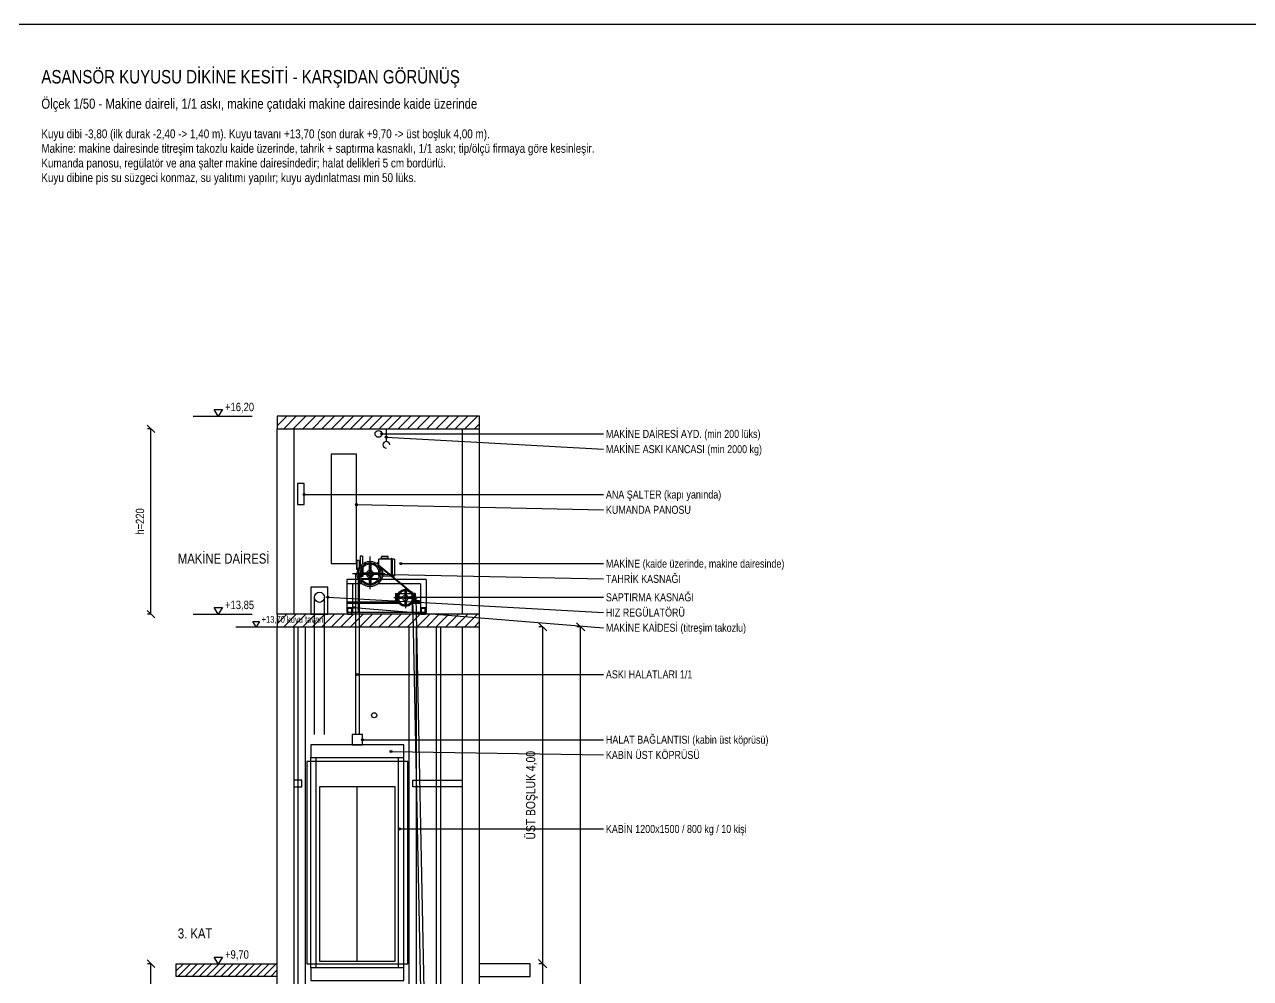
# Model space of a CAD drawing. Header units: centimetres. Extents: x 0 to 14595, y -30 to 2970.
# Drawn here: x 10975 to 12430, y 1838 to 2970 of the extents above; entities that cross this region are included whole.
import ezdxf
from ezdxf.enums import TextEntityAlignment as Align

# ---------------------------------------------------------------- set-up
doc = ezdxf.new("R2010")
doc.units = ezdxf.units.CM
for name, color, linetype in [('ASN-BASLIK', 5, 'CONTINUOUS'), ('ASN-CERCEVE', 7, 'CONTINUOUS'), ('ASN-DUVAR', 7, 'CONTINUOUS'), ('ASN-ELEKTRIK', 3, 'CONTINUOUS'), ('ASN-HALAT', 6, 'CONTINUOUS'), ('ASN-KABIN', 5, 'CONTINUOUS'), ('ASN-KAPI', 3, 'CONTINUOUS'), ('ASN-KOT', 2, 'CONTINUOUS'), ('ASN-MOTOR', 6, 'CONTINUOUS'), ('ASN-OLCU', 3, 'CONTINUOUS'), ('ASN-RAY', 1, 'CONTINUOUS'), ('ASN-TARAMA', 8, 'CONTINUOUS'), ('ASN-YAZI', 4, 'CONTINUOUS')]:
    doc.layers.add(name, color=color, linetype=linetype)
doc.styles.get("Standard").update_dxf_attribs({"font": 'arial.ttf', "width": 0.8})

msp = doc.modelspace()

# ---------------------------------------------------------------- linework, layer by layer
at = {"layer": 'ASN-CERCEVE'}
for points in [[(0, 0), (14595, 0), (14595, 2970), (0, 2970)], [(100, 0), (14570, 0), (14570, 2970), (100, 2970)]]:
    msp.add_lwpolyline(points, close=True, dxfattribs=at)
at = {"layer": 'ASN-DUVAR'}
for p, q in [((11275, 2270), (11275, 2490)), ((11295, 2270), (11295, 2490)), ((11495, 2270), (11495, 2490)), ((11515, 2270), (11515, 2490)), ((11275, 505), (11275, 2255)), ((11295, 505), (11295, 2255)), ((11495, 505), (11495, 2255)), ((11515, 505), (11515, 2255))]:
    msp.add_line(p, q, dxfattribs=at)
for points in [[(11275, 2490), (11515, 2490), (11515, 2505), (11275, 2505)], [(11275, 2255), (11515, 2255), (11515, 2270), (11275, 2270)]]:
    msp.add_lwpolyline(points, close=True, dxfattribs=at)
for points in [[(11275, 1840), (11155, 1840), (11155, 1855), (11275, 1855)], [(11515, 1840), (11575, 1840), (11575, 1855), (11515, 1855)]]:
    msp.add_lwpolyline(points, dxfattribs=at)
at = {"layer": 'ASN-ELEKTRIK'}
for points in [[(11339, 2330), (11369, 2330), (11369, 2460), (11339, 2460)], [(11299, 2400), (11307, 2400), (11307, 2425), (11299, 2425)]]:
    msp.add_lwpolyline(points, close=True, dxfattribs=at)
at = {"layer": 'ASN-HALAT'}
for p, q in [((11368, 2318), (11368, 2127)), ((11372, 2318), (11372, 2127)), ((11319, 2127), (11319, 2290)), ((11331, 2127), (11331, 2290)), ((11435.5, 2290), (11464.5, 840)), ((11439.5, 2290), (11468.5, 840))]:
    msp.add_line(p, q, dxfattribs=at)
msp.add_lwpolyline([(11364, 2115), (11376, 2115), (11376, 2127), (11364, 2127)], close=True, dxfattribs=at)
at = {"layer": 'ASN-KABIN'}
for p, q in [((11315, 1850), (11315, 2100)), ((11321, 1850), (11321, 2100)), ((11419, 1850), (11419, 2100)), ((11425, 1850), (11425, 2100))]:
    msp.add_line(p, q, dxfattribs=at)
for points in [[(11315, 2100), (11425, 2100), (11425, 2115), (11315, 2115)], [(11310, 1855), (11430, 1855), (11430, 2095), (11310, 2095)], [(11315, 1835), (11425, 1835), (11425, 1850), (11315, 1850)]]:
    msp.add_lwpolyline(points, close=True, dxfattribs=at)
at = {"layer": 'ASN-KAPI'}
msp.add_line((11370, 1858), (11370, 2065), dxfattribs=at)
msp.add_lwpolyline([(11325, 1858), (11415, 1858), (11415, 2065), (11325, 2065)], close=True, dxfattribs=at)
at = {"layer": 'ASN-KOT'}
for p, q in [((11175, 2505), (11245, 2505)), ((11175, 2270), (11245, 2270)), ((11226, 2255), (11282, 2255)), ((11175, 1855), (11245, 1855))]:
    msp.add_line(p, q, dxfattribs=at)
for points in [[(11205, 2505), (11200, 2513), (11210, 2513)], [(11205, 2270), (11200, 2278), (11210, 2278)], [(11250, 2255), (11246, 2261.4), (11254, 2261.4)], [(11205, 1855), (11200, 1863), (11210, 1863)]]:
    msp.add_lwpolyline(points, close=True, dxfattribs=at)
at = {"layer": 'ASN-MOTOR'}
for p, q in [((11404.4, 2490), (11404.4, 2475)), ((11372.1, 2333.6), (11369.1, 2333.6)), ((11369.1, 2333.6), (11369.1, 2323.2)), ((11369.5, 2333.6), (11369.5, 2323.2)), ((11372.1, 2333.6), (11372.1, 2325.2)), ((11376.2, 2338.7), (11373.5, 2338.7)), ((11373.5, 2338.7), (11373.5, 2327.3)), ((11376.2, 2338.7), (11376.2, 2329.8)), ((11384.2, 2329.3), (11384.2, 2320)), ((11385, 2338.4), (11385, 2299.8)), ((11385.9, 2329.3), (11385.9, 2320)), ((11395.1, 2332), (11393.3, 2330.2)), ((11410.1, 2335.3), (11395.1, 2335.3)), ((11395.1, 2335.3), (11395.1, 2328.8)), ((11395.2, 2328.7), (11433.5, 2297)), ((11406.4, 2338.5), (11398.8, 2338.5)), ((11398.8, 2336), (11398.8, 2338.5)), ((11406.4, 2336), (11398.8, 2336)), ((11400.9, 2335.3), (11400.9, 2336)), ((11404.3, 2335.3), (11404.3, 2336)), ((11406.4, 2336), (11406.4, 2338.5)), ((11410.1, 2336.1), (11410.1, 2314.4)), ((11411, 2336.1), (11410.1, 2336.1)), ((11411, 2336.1), (11411, 2314.4)), ((11411.8, 2335.3), (11411, 2335.3)), ((11411.8, 2315.2), (11411.8, 2335.3)), ((11414.3, 2335.3), (11411.8, 2335.3)), ((11414.3, 2335.3), (11414.3, 2315.2)), ((11402.9, 2317.7), (11364.1, 2317.7)), ((11371.1, 2323.2), (11369.1, 2323.2)), ((11382.8, 2318.6), (11373.5, 2318.6)), ((11382.8, 2316.9), (11373.5, 2316.9)), ((11375, 2323.5), (11375, 2314.8)), ((11376.7, 2314.8), (11375, 2314.8)), ((11376.7, 2325.8), (11376.7, 2314.8)), ((11384.2, 2315.5), (11384.2, 2306.2)), ((11385.9, 2315.5), (11385.9, 2306.2)), ((11396.6, 2318.6), (11387.3, 2318.6)), ((11396.6, 2316.9), (11387.3, 2316.9)), ((11395.1, 2323.5), (11395.1, 2315.2)), ((11396.4, 2315.2), (11395.1, 2315.2)), ((11397.6, 2325.8), (11430.3, 2298.8)), ((11410.1, 2315.2), (11399.8, 2315.2)), ((11411, 2314.4), (11410.1, 2314.4)), ((11414.3, 2315.2), (11411, 2315.2)), ((11371.7, 2311), (11357.4, 2311)), ((11357.4, 2311), (11357.4, 2272.1)), ((11375.7, 2306), (11357.4, 2306)), ((11364.1, 2306), (11364.1, 2272.1)), ((11370.8, 2311), (11370.8, 2272.1)), ((11384.2, 2311.9), (11375, 2311.9)), ((11384.2, 2311), (11375.6, 2311)), ((11395, 2311.9), (11385.9, 2311.9)), ((11394.5, 2311), (11385.9, 2311)), ((11444.8, 2306), (11394.3, 2306)), ((11451.5, 2311), (11398.4, 2311)), ((11427.1, 2302.4), (11427.1, 2277)), ((11444.8, 2306), (11444.8, 2272.1)), ((11451.5, 2311), (11451.5, 2272.1)), ((11410.3, 2285.9), (11415.3, 2285.9)), ((11410.3, 2285.9), (11410.3, 2284.2)), ((11410.3, 2285.1), (11416.2, 2285.1)), ((11442, 2289.3), (11413.2, 2289.3)), ((11415.3, 2294.7), (11419.6, 2294.7)), ((11415.3, 2294.7), (11415.3, 2285.9)), ((11416.2, 2294.7), (11416.2, 2284.2)), ((11423.8, 2290.1), (11418.7, 2290.1)), ((11423.8, 2288.4), (11418.7, 2288.4)), ((11420.7, 2294.7), (11426.2, 2294.7)), ((11426.2, 2297.6), (11426.2, 2292.5)), ((11426.2, 2294.7), (11433.4, 2294.7)), ((11426.2, 2286), (11426.2, 2280.9)), ((11427.9, 2297.6), (11427.9, 2292.5)), ((11427.9, 2286), (11427.9, 2280.9)), ((11435.4, 2290.1), (11430.3, 2290.1)), ((11435.4, 2288.4), (11430.3, 2288.4)), ((11435.2, 2284.4), (11435.2, 2272)), ((11438.8, 2294.7), (11435.5, 2294.7)), ((11437.9, 2294.7), (11437.9, 2284.2)), ((11443.8, 2285.1), (11437.9, 2285.1)), ((11438.8, 2294.7), (11438.8, 2285.9)), ((11443.8, 2285.9), (11438.8, 2285.9)), ((11443.8, 2285.9), (11443.8, 2284.2)), ((11417.7, 2284.2), (11357.4, 2284.2)), ((11419, 2282.6), (11357.4, 2282.6)), ((11364.1, 2277.5), (11357.4, 2277.5)), ((11451.5, 2272.1), (11357.4, 2272.1)), ((11445.5, 2282.6), (11434.5, 2282.6)), ((11445.5, 2284.2), (11435.8, 2284.2)), ((11451.5, 2277.5), (11444.8, 2277.5))]:
    msp.add_line(p, q, dxfattribs=at)
for points in [[(11384.2, 2329.3), (11381.9, 2328.9), (11379.7, 2328), (11377.7, 2326.7), (11376, 2325.1), (11374.7, 2323.1), (11373.9, 2320.9), (11373.5, 2318.6)], [(11396.6, 2318.6), (11396.2, 2320.9), (11395.3, 2323.1), (11394, 2325.1), (11392.4, 2326.7), (11390.4, 2328), (11388.2, 2328.9), (11385.9, 2329.3)], [(11373.5, 2316.9), (11373.9, 2314.6), (11374.7, 2312.4), (11376, 2310.4), (11377.7, 2308.7), (11379.7, 2307.4), (11381.9, 2306.6), (11384.2, 2306.2)], [(11384.2, 2321.7), (11383.3, 2321.4), (11382.5, 2320.9), (11381.8, 2320.3), (11381.3, 2319.5), (11381, 2318.6)], [(11381, 2316.9), (11381.3, 2316), (11381.8, 2315.2), (11382.5, 2314.5), (11383.3, 2314), (11384.2, 2313.7)], [(11389, 2318.6), (11388.7, 2319.5), (11388.2, 2320.3), (11387.6, 2320.9), (11386.8, 2321.4), (11385.9, 2321.7)], [(11385.9, 2313.7), (11386.8, 2314), (11387.6, 2314.5), (11388.2, 2315.2), (11388.7, 2316), (11389, 2316.9)], [(11385.9, 2306.2), (11388.2, 2306.6), (11390.4, 2307.4), (11392.4, 2308.7), (11394, 2310.4), (11395.3, 2312.4), (11396.2, 2314.6), (11396.6, 2316.9)], [(11426.2, 2297.6), (11424.4, 2297.2), (11422.6, 2296.4), (11421.1, 2295.2), (11419.9, 2293.7), (11419.1, 2292), (11418.7, 2290.1)], [(11418.7, 2288.4), (11419.1, 2286.6), (11419.9, 2284.8), (11421.1, 2283.3), (11422.6, 2282.2), (11424.4, 2281.3), (11426.2, 2280.9)], [(11426.2, 2292.5), (11425.5, 2292.3), (11425, 2291.9), (11424.4, 2291.4), (11424.1, 2290.8), (11423.8, 2290.1)], [(11423.8, 2288.4), (11424.1, 2287.8), (11424.4, 2287.2), (11425, 2286.7), (11425.5, 2286.3), (11426.2, 2286)], [(11435.4, 2290.1), (11435, 2292), (11434.2, 2293.7), (11433, 2295.2), (11431.5, 2296.4), (11429.8, 2297.2), (11427.9, 2297.6)], [(11430.3, 2290.1), (11430, 2290.8), (11429.7, 2291.4), (11429.2, 2291.9), (11428.6, 2292.3), (11427.9, 2292.5)], [(11427.9, 2280.9), (11429.8, 2281.3), (11431.5, 2282.2), (11433, 2283.3), (11434.2, 2284.8), (11435, 2286.6), (11435.4, 2288.4)], [(11427.9, 2286), (11428.6, 2286.3), (11429.2, 2286.7), (11429.7, 2287.2), (11430, 2287.8), (11430.3, 2288.4)], [(11363.3, 2276.7), (11358.2, 2276.7), (11358.2, 2270), (11363.3, 2270), (11363.3, 2276.7)], [(11450.7, 2276.7), (11445.6, 2276.7), (11445.6, 2270), (11450.7, 2270), (11450.7, 2276.7)]]:
    msp.add_lwpolyline(points, dxfattribs=at)
msp.add_lwpolyline([(11315, 2270), (11335, 2270), (11335, 2302), (11315, 2302)], close=True, dxfattribs=at)
for centre, radius in [((11395, 2484), 4), ((11385, 2317.7), 15), ((11385, 2317.7), 13.3), ((11385, 2317.7), 2.39), ((11427.1, 2289.3), 10), ((11325, 2290), 6), ((11427.1, 2289.3), 9.21), ((11427.1, 2289.3), 1.67), ((11390, 2150), 3)]:
    msp.add_circle(centre, radius, dxfattribs=at)
msp.add_arc((11404.4, 2471), 4, 0, 270, dxfattribs=at)
at = {"layer": 'ASN-OLCU'}
for p, q in [((11129.5, 2485.5), (11120.5, 2494.5)), ((11125, 2490), (11121, 2490)), ((11125, 2270), (11125, 2490)), ((11129.5, 2265.5), (11120.5, 2274.5)), ((11125, 2270), (11121, 2270)), ((11595, 2250.1), (11585, 2259.9)), ((11640, 2250.1), (11630, 2259.9)), ((11590, 2255), (11585.6, 2255)), ((11590, 1855), (11590, 2255)), ((11635, 2255), (11630.6, 2255)), ((11635, 505), (11635, 2255)), ((11129.5, 1850.5), (11120.5, 1859.5)), ((11125, 1855), (11121, 1855)), ((11125, 1555), (11125, 1855)), ((11595, 1850), (11585, 1860)), ((11595, 1850), (11585, 1860)), ((11590, 1855), (11585.6, 1855)), ((11590, 1855), (11585.6, 1855)), ((11590, 645), (11590, 1855))]:
    msp.add_line(p, q, dxfattribs=at)
at = {"layer": 'ASN-RAY'}
for p, q in [((11299.6, 505), (11299.6, 2255)), ((11308.5, 505), (11308.5, 2255)), ((11431.5, 505), (11431.5, 2255)), ((11440.4, 505), (11440.4, 2255)), ((11464, 840), (11464, 2255)), ((11469, 840), (11469, 2255))]:
    msp.add_line(p, q, dxfattribs=at)
for points in [[(11295, 2065), (11304, 2065), (11304, 2073), (11295, 2073)], [(11495, 2065), (11436, 2065), (11436, 2073), (11495, 2073)]]:
    msp.add_lwpolyline(points, dxfattribs=at)
at = {"layer": 'ASN-TARAMA'}
for p, q in [((11275, 2493.7), (11286.3, 2505)), ((11282.6, 2490), (11297.6, 2505)), ((11293.9, 2490), (11308.9, 2505)), ((11305.3, 2490), (11320.3, 2505)), ((11316.6, 2490), (11331.6, 2505)), ((11327.9, 2490), (11342.9, 2505)), ((11339.2, 2490), (11354.2, 2505)), ((11350.5, 2490), (11365.5, 2505)), ((11361.8, 2490), (11376.8, 2505)), ((11373.1, 2490), (11388.1, 2505)), ((11384.4, 2490), (11399.4, 2505)), ((11395.8, 2490), (11410.8, 2505)), ((11407.1, 2490), (11422.1, 2505)), ((11418.4, 2490), (11433.4, 2505)), ((11429.7, 2490), (11444.7, 2505)), ((11441, 2490), (11456, 2505)), ((11452.3, 2490), (11467.3, 2505)), ((11463.6, 2490), (11478.6, 2505)), ((11475, 2490), (11490, 2505)), ((11486.3, 2490), (11501.3, 2505)), ((11497.6, 2490), (11512.6, 2505)), ((11508.9, 2490), (11515, 2496.1)), ((11275, 2258.7), (11286.3, 2270)), ((11282.6, 2255), (11297.6, 2270)), ((11293.9, 2255), (11308.9, 2270)), ((11305.3, 2255), (11320.3, 2270)), ((11316.6, 2255), (11331.6, 2270)), ((11327.9, 2255), (11342.9, 2270)), ((11339.2, 2255), (11354.2, 2270)), ((11350.5, 2255), (11365.5, 2270)), ((11361.8, 2255), (11376.8, 2270)), ((11373.1, 2255), (11388.1, 2270)), ((11384.4, 2255), (11399.4, 2270)), ((11395.8, 2255), (11410.8, 2270)), ((11407.1, 2255), (11422.1, 2270)), ((11418.4, 2255), (11433.4, 2270)), ((11429.7, 2255), (11444.7, 2270)), ((11441, 2255), (11456, 2270)), ((11452.3, 2255), (11467.3, 2270)), ((11463.6, 2255), (11478.6, 2270)), ((11475, 2255), (11490, 2270)), ((11486.3, 2255), (11501.3, 2270)), ((11497.6, 2255), (11512.6, 2270)), ((11508.9, 2255), (11515, 2261.1)), ((11155, 1846.5), (11163.5, 1855)), ((11157, 1840), (11172, 1855)), ((11165.5, 1840), (11180.5, 1855)), ((11173.9, 1840), (11188.9, 1855)), ((11182.4, 1840), (11197.4, 1855)), ((11190.9, 1840), (11205.9, 1855)), ((11199.4, 1840), (11214.4, 1855)), ((11207.9, 1840), (11222.9, 1855)), ((11216.4, 1840), (11231.4, 1855)), ((11224.9, 1840), (11239.9, 1855)), ((11233.3, 1840), (11248.3, 1855)), ((11241.8, 1840), (11256.8, 1855)), ((11250.3, 1840), (11265.3, 1855)), ((11258.8, 1840), (11273.8, 1855)), ((11267.3, 1840), (11275, 1847.7))]:
    msp.add_line(p, q, dxfattribs=at)
at = {"layer": 'ASN-YAZI'}
for p, q in [((11399, 2484), (11662, 2484)), ((11404.4, 2480), (11662, 2465.9)), ((11307, 2412), (11662, 2412)), ((11369, 2400), (11662, 2393.9)), ((11421.5, 2330), (11662, 2330)), ((11373, 2318), (11662, 2311.9)), ((11335, 2290), (11662, 2271.9)), ((11434.5, 2290), (11662, 2290)), ((11365.4, 2278), (11662, 2253.9)), ((11370, 2198.5), (11662, 2198.5)), ((11376, 2121), (11662, 2121)), ((11410, 2107), (11662, 2102.9)), ((11420, 2015), (11662, 2015))]:
    msp.add_line(p, q, dxfattribs=at)
for centre in [(11399, 2484), (11404.4, 2480), (11307, 2412), (11369, 2400), (11421.5, 2330), (11373, 2318), (11335, 2290), (11434.5, 2290), (11365.4, 2278), (11370, 2198.5), (11376, 2121), (11410, 2107), (11420, 2015)]:
    msp.add_circle(centre, 1.2, dxfattribs=at)

# ---------------------------------------------------------------- texts
at = {"layer": 'ASN-BASLIK', "width": 0.8}
for s, height, p in [('ASANSÖR KUYUSU DİKİNE KESİTİ - KARŞIDAN GÖRÜNÜŞ', 16, (10995, 2900)), ('Ölçek 1/50 - Makine daireli, 1/1 askı, makine çatıdaki makine dairesinde kaide üzerinde', 12, (10995, 2870)), ('MAKİNE DAİRESİ', 12, (11157, 2330)), ('3. KAT', 12, (11157, 1885))]:
    msp.add_text(s, height=height, dxfattribs=at).set_placement(p)
at = {"layer": 'ASN-KOT', "width": 0.8}
for s, height, p in [('+16,20', 10, (11213, 2508)), ('+13,85', 10, (11213, 2273)), ('+13,70 kuyu tavanı', 8, (11256.4, 2257.4)), ('+9,70', 10, (11213, 1858))]:
    msp.add_text(s, height=height, dxfattribs=at).set_placement(p, align=Align.BOTTOM_LEFT)
at = {"layer": 'ASN-OLCU', "width": 0.8}
for s, height, p in [('h=220', 10, (11120, 2380)), ('ÜST BOŞLUK 4,00', 11, (11584.5, 2055))]:
    msp.add_text(s, height=height, rotation=90, dxfattribs=at).set_placement(p, align=Align.BOTTOM_CENTER)
at = {"layer": 'ASN-YAZI', "width": 0.8}
for s, p in [('Kuyu dibi -3,80 (ilk durak -2,40 -> 1,40 m). Kuyu tavanı +13,70 (son durak +9,70 -> üst boşluk 4,00 m).', (10995, 2835)), ('Makine: makine dairesinde titreşim takozlu kaide üzerinde, tahrik + saptırma kasnaklı, 1/1 askı; tip/ölçü firmaya göre kesinleşir.', (10995, 2817.7)), ('Kumanda panosu, regülatör ve ana şalter makine dairesindedir; halat delikleri 5 cm bordürlü.', (10995, 2800.3)), ('Kuyu dibine pis su süzgeci konmaz, su yalıtımı yapılır; kuyu aydınlatması min 50 lüks.', (10995, 2783))]:
    msp.add_text(s, height=10.5, dxfattribs=at).set_placement(p)
for s, p in [('MAKİNE DAİRESİ AYD. (min 200 lüks)', (11665, 2484)), ('MAKİNE ASKI KANCASI (min 2000 kg)', (11665, 2465.9)), ('ANA ŞALTER (kapı yanında)', (11665, 2412)), ('KUMANDA PANOSU', (11665, 2393.9)), ('MAKİNE (kaide üzerinde, makine dairesinde)', (11665, 2330)), ('TAHRİK KASNAĞI', (11665, 2311.9)), ('SAPTIRMA KASNAĞI', (11665, 2290)), ('HIZ REGÜLATÖRÜ', (11665, 2271.9)), ('MAKİNE KAİDESİ (titreşim takozlu)', (11665, 2253.9)), ('ASKI HALATLARI 1/1', (11665, 2198.5)), ('HALAT BAĞLANTISI (kabin üst köprüsü)', (11665, 2121)), ('KABİN ÜST KÖPRÜSÜ', (11665, 2102.9)), ('KABİN 1200x1500 / 800 kg / 10 kişi', (11665, 2015))]:
    msp.add_text(s, height=9.5, dxfattribs=at).set_placement(p, align=Align.MIDDLE_LEFT)

doc.saveas('drawing.dxf')
